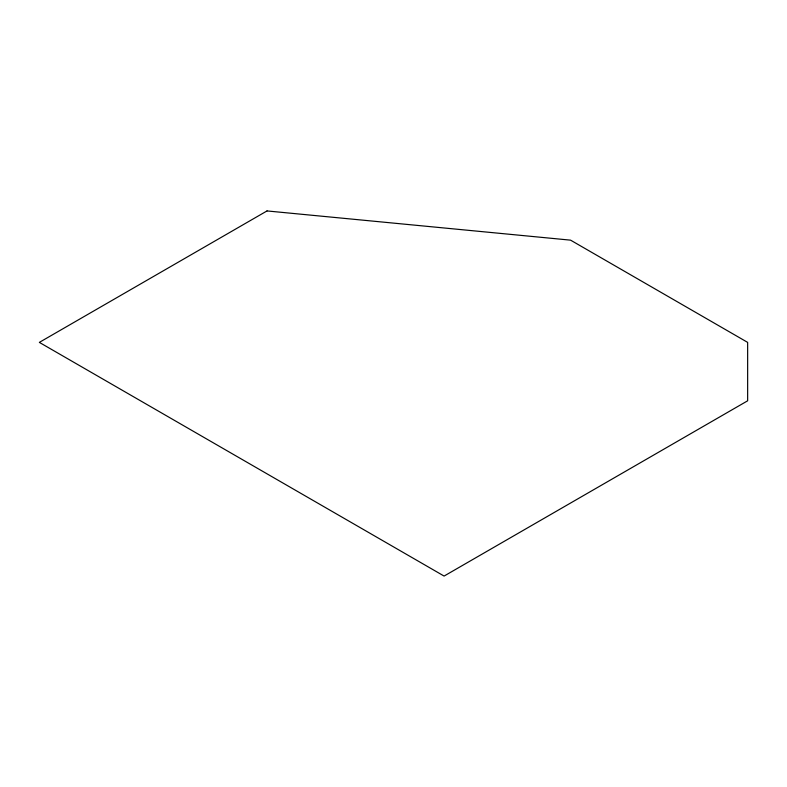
<?xml version="1.0" encoding="UTF-8"?>
<svg xmlns="http://www.w3.org/2000/svg" width="787" height="787" viewBox="0 0 787 787"><rect width="100%" height="100%" fill="white"/><g stroke="black" fill="none" stroke-linecap="round" stroke-linejoin="round"><path stroke-width="1.18" d="M267.019 210.936L39.35 342.384L444.094 576.064L747.65 400.799L747.65 342.384L570.575 240.153L267.019 210.936"/></g></svg>
